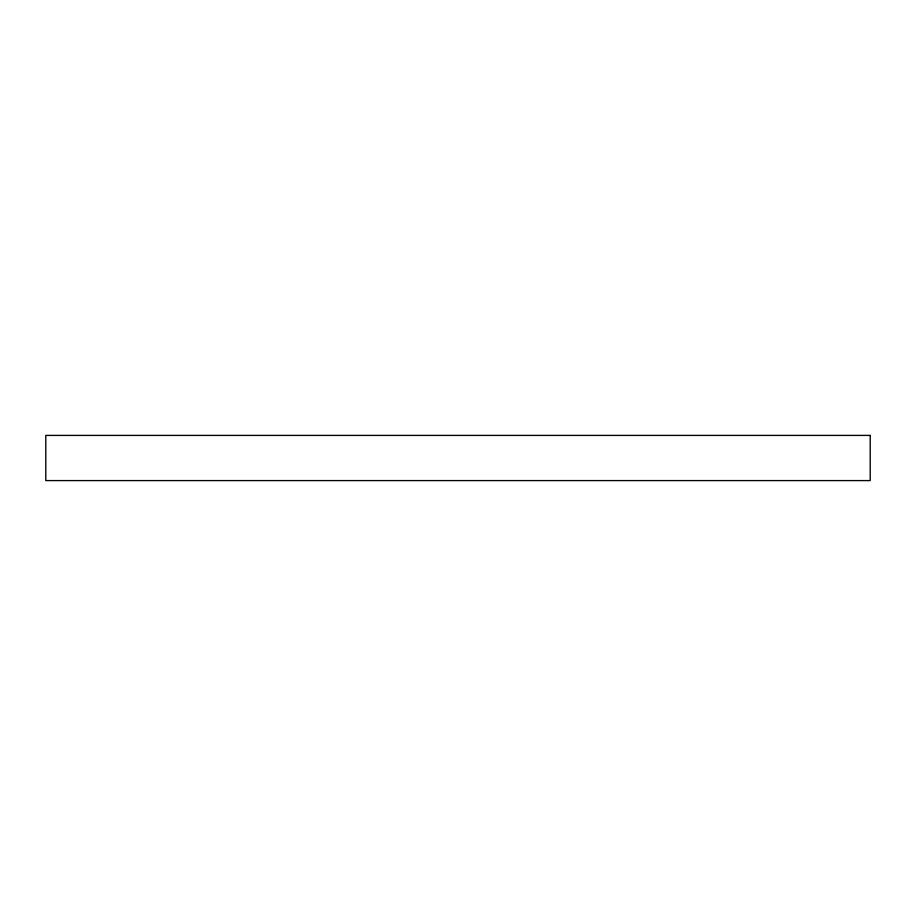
<?xml version="1.0" encoding="UTF-8"?>
<svg xmlns="http://www.w3.org/2000/svg" width="916" height="916" viewBox="0 0 916 916"><rect width="100%" height="100%" fill="white"/><g stroke="black" fill="none" stroke-linecap="round" stroke-linejoin="round"><path stroke-width="1.37" d="M870.2 435.409L45.8 435.409L45.8 480.591L870.2 480.591L870.2 435.409"/></g></svg>
